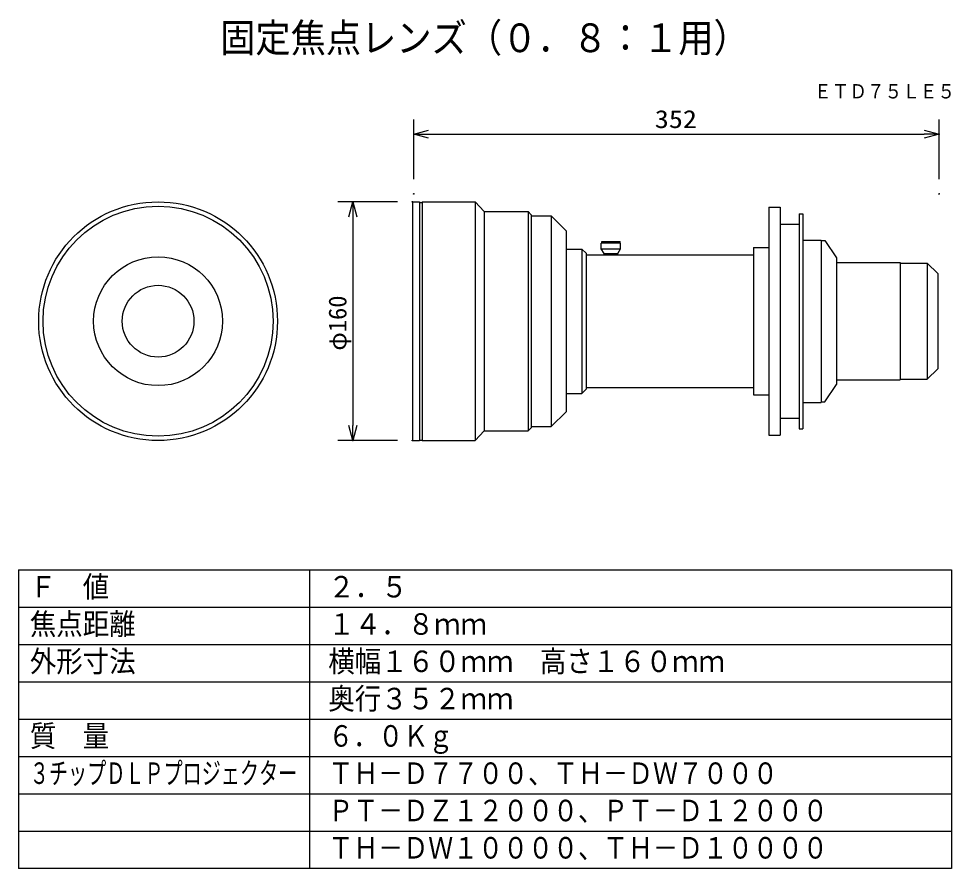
# Model space of a CAD drawing. Units: millimetres, scale not verified. Extents: x -63 to 63, y -57 to 57.
import ezdxf
from ezdxf.enums import TextEntityAlignment as Align

# ---------------------------------------------------------------- set-up
doc = ezdxf.new("R2010")
doc.units = ezdxf.units.MM
doc.header["$LTSCALE"] = 0.190236
doc.header["$PDMODE"] = 32
doc.header["$PDSIZE"] = 0.0951
for name, color, linetype in [('0-0_MOJI1', 2, 'Continuous'), ('0-1_TOUROKU', 3, 'Continuous'), ('0-2_GAIKEI', 7, 'Continuous'), ('0-3_WAKU', 1, 'Continuous')]:
    doc.layers.add(name, color=color, linetype=linetype)
doc.styles.add('ＭＳ ゴシック', font='')
doc.styles.get('ＭＳ ゴシック').set_extended_font_data('MS Gothic')

# ---------------------------------------------------------------- blocks, each defined once
blk = doc.blocks.new('_OPEN30')
at = {"layer": '0-2_GAIKEI'}
blk.add_line((0, 0), (-1, 0), dxfattribs=at)
blk.add_lwpolyline([(-1, 0.26795), (0, 0), (-1, -0.26795)], dxfattribs=at)

msp = doc.modelspace()

# ---------------------------------------------------------------- linework, layer by layer
at = {"layer": '0-1_TOUROKU'}
for p, q in [((-9.5546, 35.909), (-9.5546, 43.909)), ((60.8455, 35.909), (60.8455, 43.909)), ((-7.5546, 41.909), (58.8455, 41.909)), ((-11.7316, 32.8474), (-19.7316, 32.8474)), ((-17.7316, 30.8473), (-17.7316, 2.8473)), ((-11.7316, 0.8473), (-19.7316, 0.8473))]:
    msp.add_line(p, q, dxfattribs=at)
at = {"layer": '0-2_GAIKEI'}
for p, q in [((-9.7316, 32.8474), (-8.7562, 32.8474)), ((-9.7316, 32.8474), (-9.7316, 0.8473)), ((-8.7562, 32.8474), (-8.7562, 0.8473)), ((-8.7562, 32.7799), (-8.4315, 32.7799)), ((-8.4315, 32.8474), (-1.3357, 32.8474)), ((-8.4315, 32.8474), (-8.4315, 0.8473)), ((-1.3357, 32.8474), (-1.3357, 0.8473)), ((-0.0948, 31.5453), (-0.0948, 2.1493)), ((5.7928, 31.5453), (6.1787, 31.1266)), ((5.7928, 31.5453), (5.7928, 2.1493)), ((38.0477, 32.1326), (39.546, 32.1326)), ((38.0477, 32.1326), (38.0477, 1.562)), ((39.546, 32.1326), (39.546, 1.562)), ((42.084, 31.2549), (42.084, 2.4398)), ((42.084, 31.2549), (42.6086, 31.2549)), ((42.6086, 31.2549), (42.6086, 2.4398)), ((6.1787, 31.1266), (6.1787, 2.568)), ((6.1787, 30.9564), (8.8843, 30.9564)), ((8.8843, 30.9564), (8.8843, 2.7383)), ((39.546, 29.8518), (42.084, 29.8518)), ((42.6086, 27.7318), (45.053, 27.7318)), ((45.053, 27.7318), (45.053, 5.9628)), ((45.053, 27.6498), (45.5265, 27.6498)), ((10.8705, 26.521), (12.9813, 26.521)), ((12.9813, 26.521), (13.5711, 25.9504)), ((12.9813, 26.521), (12.9813, 7.1736)), ((36.0028, 26.7283), (38.0477, 26.7283)), ((36.0028, 26.7283), (36.0028, 6.9663)), ((13.5711, 25.9504), (13.5711, 7.7443)), ((13.5711, 25.7457), (36.0028, 25.7457)), ((47.1002, 24.7004), (55.6574, 24.7004)), ((55.6574, 24.7004), (55.6574, 8.9943)), ((55.6574, 24.6185), (59.2752, 24.6185)), ((59.2752, 24.6185), (59.2752, 9.0761)), ((47.1002, 8.9943), (55.6574, 8.9943)), ((13.5711, 7.9489), (36.0028, 7.9489)), ((36.0028, 6.9663), (38.0477, 6.9663)), ((42.6086, 5.9628), (45.053, 5.9628)), ((8.8843, 2.7383), (10.8705, 4.713)), ((39.546, 3.8429), (42.084, 3.8429)), ((5.7928, 2.1493), (6.1787, 2.568)), ((6.1787, 2.7383), (8.8843, 2.7383)), ((-1.3357, 0.8473), (-0.0948, 2.1493)), ((-0.0948, 2.1493), (5.7928, 2.1493)), ((38.0477, 1.562), (39.546, 1.562)), ((42.084, 2.4398), (42.6086, 2.4398)), ((-9.7316, 0.8473), (-8.7562, 0.8473)), ((-8.7562, 0.9147), (-8.4315, 0.9147)), ((-8.4315, 0.8473), (-1.3357, 0.8473))]:
    msp.add_line(p, q, dxfattribs=at)
at = {"layer": '0-2_GAIKEI', "color": 1}
for p, q in [((15.6545, 27.5368), (18.1165, 27.5368)), ((15.6545, 27.3105), (15.6545, 27.5368)), ((18.1165, 27.3105), (18.1165, 27.5368)), ((15.5898, 26.5312), (15.5898, 27.3105)), ((15.5898, 26.5312), (18.1812, 26.5312)), ((15.9812, 25.9394), (15.5898, 26.5312)), ((15.9812, 25.9394), (17.7898, 25.9394)), ((15.9812, 25.7457), (15.9812, 25.9394))]:
    msp.add_line(p, q, dxfattribs=at)
at = {"layer": '0-2_GAIKEI'}
for points in [[(-1.3357, 32.8474), (-0.0948, 31.5453), (5.7928, 31.5453)], [(8.8843, 30.9564), (10.8705, 28.9817), (10.8705, 4.713)], [(45.5265, 27.6498), (47.1002, 25.3333), (47.1002, 8.3613)], [(59.2752, 24.6185), (60.6685, 23.2227), (60.6685, 10.472)], [(55.6574, 9.0761), (59.2752, 9.0761), (60.6685, 10.472)], [(10.8705, 7.1736), (12.9813, 7.1736), (13.5711, 7.7443)], [(45.053, 6.0448), (45.5265, 6.0448), (47.1002, 8.3613)]]:
    msp.add_lwpolyline(points, dxfattribs=at)
at = {"layer": '0-2_GAIKEI', "color": 1}
msp.add_lwpolyline([(17.7898, 25.7457), (17.7898, 25.9394), (18.1812, 26.5312), (18.1812, 27.3105), (15.5898, 27.3105)], dxfattribs=at)
at = {"layer": '0-2_GAIKEI'}
msp.add_circle((-43.8142, 16.8473), 16, dxfattribs=at)
at = {"layer": '0-2_GAIKEI', "color": 1}
for radius in [15.4196, 8.6382, 4.8111]:
    msp.add_circle((-43.8142, 16.8473), radius, dxfattribs=at)
at = {"layer": '0-2_GAIKEI'}
for p in [(60.8455, 41.909), (-9.5546, 33.909), (60.8455, 33.909), (-9.7316, 32.8474), (-17.7316, 0.8473), (-9.7316, 0.8473)]:
    msp.add_point(p, dxfattribs=at)
at = {"layer": '0-3_WAKU', "color": 4}
for p, q in [((-62.5001, -16.5), (62.5001, -16.5)), ((-62.5001, -16.5), (-62.5001, -56.5001)), ((-23.5, -16.5), (-23.5, -56.5001)), ((62.5001, -16.5), (62.5001, -56.5001)), ((62.5001, -56.5001), (-62.5001, -56.5001))]:
    msp.add_line(p, q, dxfattribs=at)
at = {"layer": '0-3_WAKU'}
for p, q in [((-62.5001, -21.5), (62.5001, -21.5)), ((-62.5001, -26.5), (62.5001, -26.5)), ((-62.5001, -31.5001), (62.5001, -31.5001)), ((-62.5001, -36.5001), (62.5001, -36.5001)), ((-62.5001, -41.5001), (62.5001, -41.5001)), ((-62.5001, -46.5001), (62.5001, -46.5001)), ((-62.5001, -51.5001), (62.5001, -51.5001))]:
    msp.add_line(p, q, dxfattribs=at)

# ---------------------------------------------------------------- block references
at = {"layer": '0-1_TOUROKU', "xscale": 2, "yscale": 2}
for p, rotation in [((-9.5546, 41.909), 180), ((-17.7316, 32.8474), 90), ((-17.7316, 0.8473), 270)]:
    msp.add_blockref('_OPEN30', p, dxfattribs=dict(at, rotation=rotation))
msp.add_blockref('_OPEN30', (60.8455, 41.909), dxfattribs=at)

# ---------------------------------------------------------------- texts
at = {"layer": '0-0_MOJI1', "style": 'ＭＳ ゴシック'}
for s, height, width, p in [('固定焦点レンズ（０．８：１用）', 3.848, 0.9, (-35.5001, 51.7599)), ('Ｆ\u3000値', 2.887, 0.9, (-61.0001, -21.0552)), ('２．５', 2.887, 0.9, (-21, -21.0552)), ('焦点距離', 2.887, 0.9, (-61.0001, -26.0552)), ('１４．８ｍｍ', 2.887, 0.9, (-21, -26.0552)), ('外形寸法', 2.887, 0.9, (-61.0001, -31.0552)), ('横幅１６０ｍｍ\u3000高さ１６０ｍｍ', 2.887, 0.9, (-21, -31.0552)), ('奥行３５２ｍｍ', 2.887, 0.9, (-21, -36.0552)), ('質\u3000量', 2.887, 0.9, (-61.0001, -41.0552)), ('６．０Ｋｇ', 2.887, 0.85, (-21, -41.0552)), ('３チップＤＬＰプロジェクター', 2.887, 0.65, (-61.0001, -46.0552)), ('ＴＨ－Ｄ７７００、ＴＨ－ＤＷ７０００', 2.887, 0.85, (-21, -46.0552)), ('ＰＴ－ＤＺ１２０００、ＰＴ－Ｄ１２０００', 2.887, 0.85, (-21, -51.0552)), ('ＴＨ－ＤＷ１００００、ＴＨ－Ｄ１００００', 2.887, 0.85, (-21, -56.0552))]:
    msp.add_text(s, height=height, dxfattribs=dict(at, width=width)).set_placement(p, align=Align.BOTTOM_LEFT)
at = {"layer": '0-1_TOUROKU', "color": 1, "style": 'ＭＳ ゴシック', "width": 0.9}
msp.add_text('ＥＴＤ７５ＬＥ５', height=1.925, dxfattribs=at).set_placement((44.1, 46.13), align=Align.BOTTOM_LEFT)
at = {"layer": '0-1_TOUROKU', "style": 'ＭＳ ゴシック', "width": 1.15}
msp.add_text('352', height=2.406, dxfattribs=at).set_placement((22.7583, 42.0186), align=Align.BOTTOM_LEFT)
at = {"layer": '0-1_TOUROKU', "style": 'ＭＳ ゴシック'}
msp.add_text('φ160', height=2.406, rotation=90, dxfattribs=at).set_placement((-17.8412, 12.8939), align=Align.BOTTOM_LEFT)

doc.saveas('drawing.dxf')
